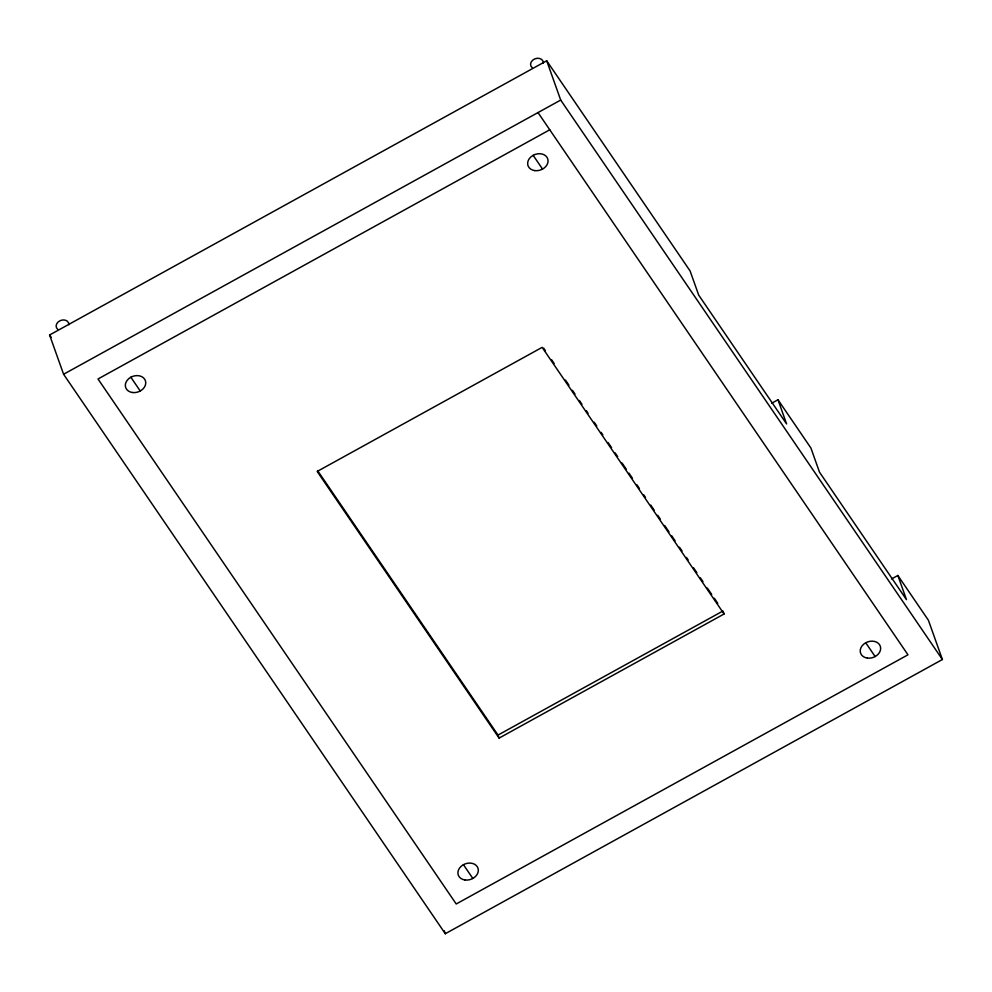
<?xml version="1.0" encoding="UTF-8"?>
<svg xmlns="http://www.w3.org/2000/svg" width="992" height="992" viewBox="0 0 992 992"><rect width="100%" height="100%" fill="white"/><g stroke="black" fill="none" stroke-linecap="round" stroke-linejoin="round"><path stroke-width="1.49" d="M891.56 578.944L897.859 575.472L928.413 620.248L942.4 659.519L445.296 933.72L63.587 374.257L49.6 334.986L546.704 60.785L690.085 270.928L698.69 295.095L786.594 423.944L777.988 399.776L771.689 403.248M63.587 374.257L560.691 100.068L546.704 60.785M549.754 129.791L98.01 378.981L456.221 903.985L907.965 654.807L538.011 112.567M723.354 611.99L724.061 613.998L499.1 738.098L498.021 735.072L722.994 610.985M777.988 399.776L810.898 448L819.504 472.167L906.465 599.639L897.859 575.472M560.691 100.068L942.4 659.519M533.15 155.322L542.55 169.099M865.743 642.779L875.142 656.555M543.678 348.167L545.414 350.722M551.515 359.65L554.119 363.481M565.44 380.06L568.924 385.169M572.396 390.278L575.013 394.097M579.365 400.483L581.982 404.302M586.334 410.688L588.07 413.242M594.158 422.17L596.775 425.99M601.127 432.376L602.863 434.93M608.096 442.581L611.568 447.677M615.052 452.786L617.669 456.618M622.021 462.991L626.374 469.365M628.978 473.196L632.462 478.305M636.814 484.679L639.431 488.51M643.783 494.884L645.519 497.438M650.74 505.089L654.224 510.198M657.708 515.294L660.312 519.126M664.665 525.5L669.017 531.886M671.634 535.717L675.118 540.814M679.47 547.2L682.074 551.019M686.427 557.405L688.175 559.947M693.396 567.61L696.88 572.706M700.364 577.815L702.968 581.634M707.321 588.02L711.673 594.394M714.29 598.226L717.762 603.334M724.061 613.998L542.14 347.361L317.18 471.448L499.1 738.098M317.564 470.58L498.021 735.072M130.845 377.22L140.244 391.009M463.438 864.689L472.837 878.466M49.6 334.986L51.274 337.441M444.267 930.806L445.296 933.72M57.796 329.394A6.522 5.146 -19.6 0 1 60.338 320.577A6.522 5.146 -19.6 0 1 68.894 324.706M532.22 67.704A6.522 5.146 -19.6 0 1 534.762 58.9A6.522 5.146 -19.6 0 1 543.318 63.017M132.457 392.522A10.441 8.234 -19.6 0 0 145.526 381.064A10.441 8.234 -19.6 0 0 128.65 378.758A10.441 8.234 -19.6 0 0 132.457 392.522M534.762 170.612A10.441 8.234 -19.6 0 0 547.832 159.154A10.441 8.234 -19.6 0 0 530.968 156.848A10.441 8.234 -19.6 0 0 534.762 170.612M867.355 658.08A10.441 8.234 -19.6 0 0 880.425 646.623A10.441 8.234 -19.6 0 0 863.548 644.304A10.441 8.234 -19.6 0 0 867.355 658.08M465.037 879.991A10.441 8.234 -19.6 0 0 478.107 868.533A10.441 8.234 -19.6 0 0 461.243 866.214A10.441 8.234 -19.6 0 0 465.037 879.991"/></g></svg>
